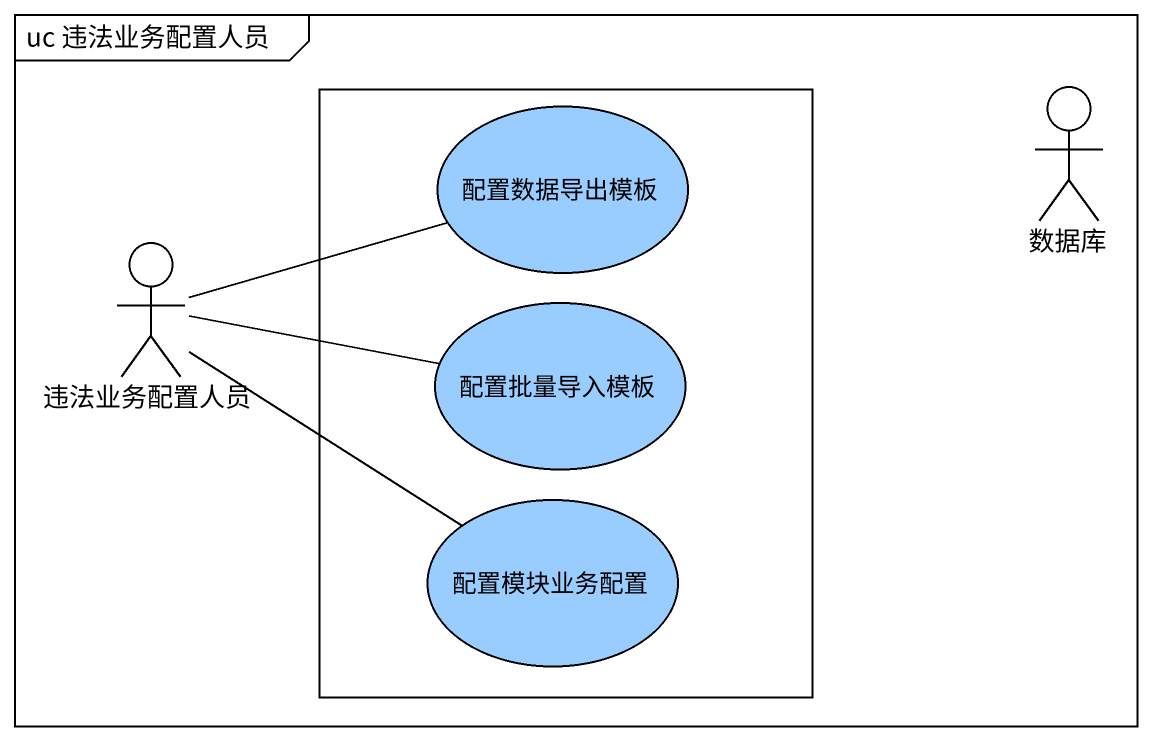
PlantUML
@startuml
mainframe uc 违法业务配置人员
rectangle " " as rectangle1 {
  usecase 配置数据导出模板 #99CCFF
  usecase 配置批量导入模板 #99CCFF
  usecase 配置模块业务配置 #99CCFF
}
actor 数据库
actor 违法业务配置人员
违法业务配置人员 -right- 配置数据导出模板
违法业务配置人员 -right- 配置批量导入模板
违法业务配置人员 -right- 配置模块业务配置
@enduml
